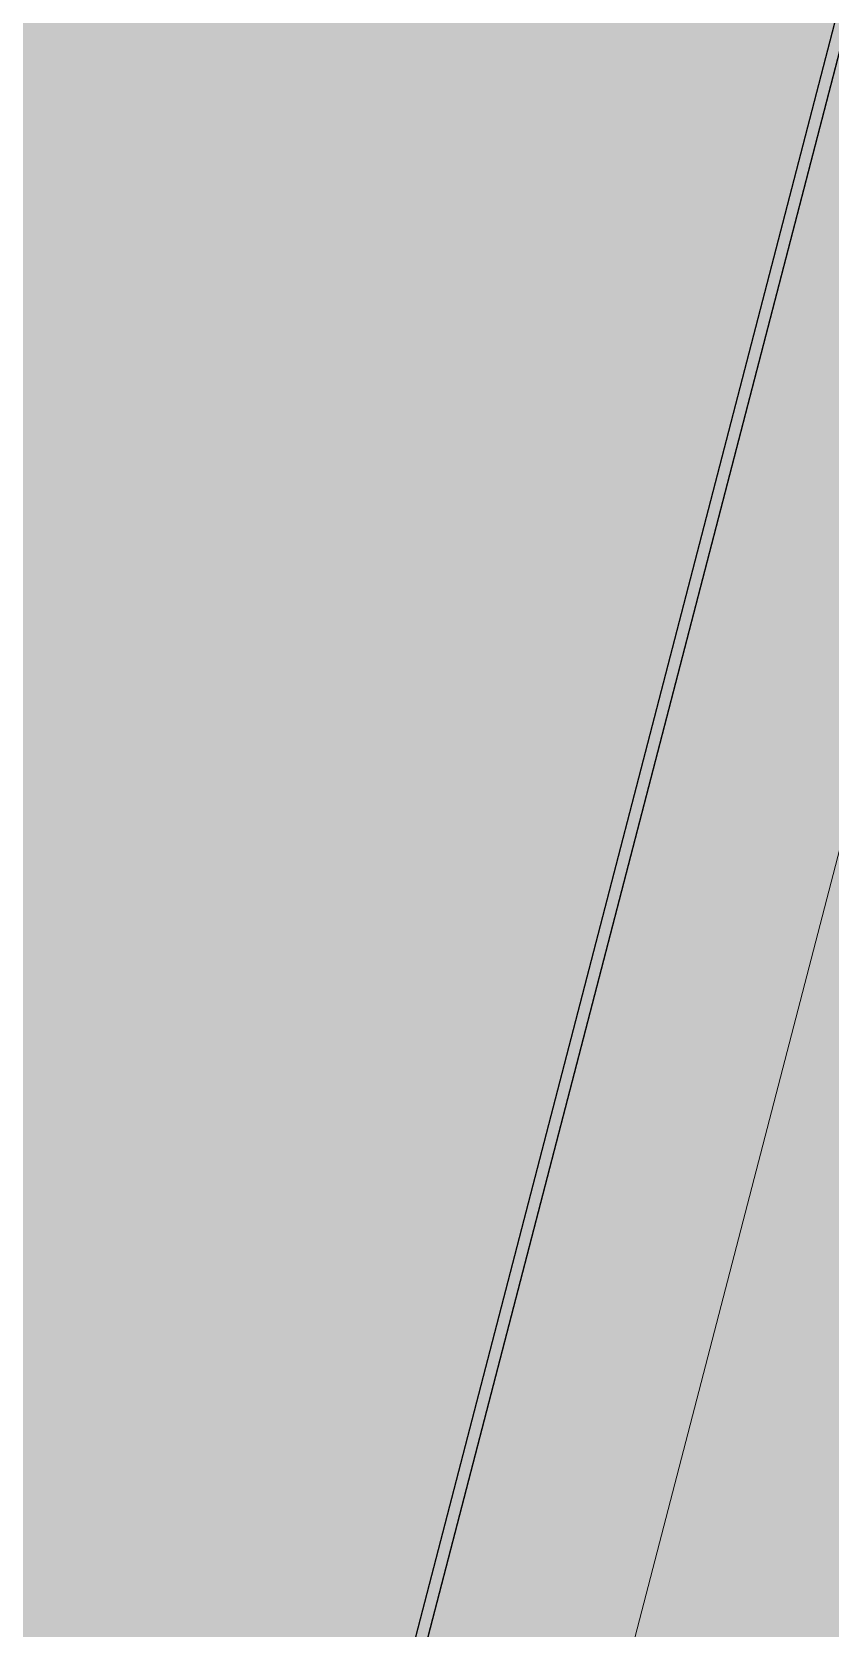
# Model space of a CAD drawing. Header units: millimetres. Extents: x 340454 to 342791, y 6993867 to 6995092.
# Drawn here: x 340764.9731 to 340765.0218, y 6994490.5938 to 6994490.6912 of the extents above; entities that cross this region are included whole.
import ezdxf

# ---------------------------------------------------------------- set-up
doc = ezdxf.new("R2010")
doc.units = ezdxf.units.MM
doc.header["$LTSCALE"] = 10
for name, color, linetype in [('A-MODELAGEM', 7, 'Continuous'), ('Lotes', 7, 'Continuous'), ('TRAMA', 7, 'Continuous'), ('URB-Quadras', 3, 'Continuous')]:
    doc.layers.add(name, color=color, linetype=linetype)

msp = doc.modelspace()

# ---------------------------------------------------------------- hatches: boundary and pattern name
at = {"layer": 'TRAMA'}
h = msp.add_hatch(dxfattribs=at)
h.set_pattern_fill('MUDST', color=253, scale=0.8)
h.set_pattern_definition([(0, (340635.80378, 6994418.6693), (0.4, 0.2), [0.2, -0.2, 0, -0.2, 0, -0.2])])
edge = h.paths.add_edge_path()
edge.add_line((340775.24159, 6994463.54401), (340773.926957, 6994467.451392))
edge.add_line((340773.926957, 6994467.451392), (340773.963474, 6994470.080659))
edge.add_line((340773.963474, 6994470.080659), (340774.876414, 6994473.184654))
edge.add_line((340774.876414, 6994473.184654), (340775.278108, 6994475.850438))
edge.add_line((340775.278108, 6994475.850438), (340772.356701, 6994478.479704))
edge.add_line((340772.356701, 6994478.479704), (340772.111316, 6994478.568793))
edge.add_arc((340767.369569, 6994475.545401), 5.623617, -34.951395, 32.522039, ccw=False)
edge.add_arc((340777.889121, 6994467.081108), 7.900371, 138.4255522, 185.7549854)
edge.add_arc((340763.767433, 6994465.308065), 6.337498, 8.4028933, 8.9032927, ccw=False)
edge.add_arc((340763.712244, 6994465.674824), 6.34934, -132.9134644, 5.0541435, ccw=False)
edge.add_line((340759.389022, 6994461.024675), (340758.653288, 6994458.189724))
edge.add_arc((340759.349866, 6994458.087026), 0.704107, 171.613157, 219.18422)
edge.add_arc((340763.377194, 6994463.712554), 7.60019, 233.0076797, 307.8390124)
edge.add_arc((340770.751698, 6994453.509584), 5.000292, -10.290828, 122.847833, ccw=False)
edge.add_arc((340781.397577, 6994453.004216), 5.739148, 183.8755596, 221.0511416)
edge.add_arc((340774.748025, 6994446.186607), 3.831837, -82.835348, 52.709845, ccw=False)
edge.add_line((340775.225936, 6994442.384689), (340779.315679, 6994440.22213))
edge.add_line((340779.315679, 6994440.22213), (340785.127217, 6994436.453261))
edge.add_line((340785.127217, 6994436.453261), (340786.692232, 6994435.438326))
edge.add_line((340786.692232, 6994435.438326), (340788.189453, 6994434.050658))
edge.add_line((340788.189453, 6994434.050658), (340789.832744, 6994433.594188))
edge.add_line((340789.832744, 6994433.594188), (340792.425493, 6994434.397575))
edge.add_line((340792.425493, 6994434.397575), (340794.835654, 6994432.973389))
edge.add_line((340794.835654, 6994432.973389), (340795.349299, 6994431.340994))
edge.add_line((340795.349299, 6994431.340994), (340796.224658, 6994427.226785))
edge.add_line((340796.224658, 6994427.226785), (340803.306363, 6994425.217001))
edge.add_line((340803.306363, 6994425.217001), (340814.820717, 6994465.86504))
edge.add_arc((340823.002452, 6994471.620362), 10.003226, 142.1474801, 215.1239112, ccw=False)
edge.add_line((340815.103976, 6994477.758652), (340815.439993, 6994514.817982))
edge.add_arc((340798.377964, 6994522.633541), 18.766881, 303.1043973, 335.3890286, ccw=False)
edge.add_line((340808.627801, 6994506.91296), (340808.005708, 6994472.384673))
edge.add_line((340808.005708, 6994472.384673), (340798.512794, 6994433.373199))
edge.add_line((340798.512794, 6994433.373199), (340797.626872, 6994433.818693))
edge.add_line((340797.626872, 6994433.818693), (340792.770033, 6994436.119301))
edge.add_line((340792.770033, 6994436.119301), (340790.944153, 6994439.588472))
edge.add_line((340790.944153, 6994439.588472), (340792.185751, 6994442.546397))
edge.add_line((340792.185751, 6994442.546397), (340790.944153, 6994444.700934))
edge.add_line((340790.944153, 6994444.700934), (340790.286837, 6994446.745919))
edge.add_line((340790.286837, 6994446.745919), (340790.725048, 6994449.995985))
edge.add_line((340790.725048, 6994449.995985), (340789.264344, 6994450.397678))
edge.add_line((340789.264344, 6994450.397678), (340786.196867, 6994450.06902))
edge.add_line((340786.196867, 6994450.06902), (340784.370987, 6994449.667327))
edge.add_line((340784.370987, 6994449.667327), (340784.918751, 6994447.731894))
edge.add_line((340784.918751, 6994447.731894), (340783.786706, 6994445.577357))
edge.add_line((340783.786706, 6994445.577357), (340782.143414, 6994445.321733))
edge.add_line((340782.143414, 6994445.321733), (340778.162997, 6994448.170105))
edge.add_line((340778.162997, 6994448.170105), (340777.870856, 6994452.260075))
edge.add_line((340777.870856, 6994452.260075), (340777.177022, 6994455.254518))
edge.add_line((340777.177022, 6994455.254518), (340776.44667, 6994460.038322))
edge.add_line((340776.44667, 6994460.038322), (340775.24159, 6994463.54401))

# ---------------------------------------------------------------- linework, layer by layer
at = {"lineweight": 20}
msp.add_lwpolyline([(340733.761075, 6994503.500559, -0.020185), (340729.431555, 6994491.636599), (340762.706378, 6994481.717306), (340765.699989, 6994493.252367), (340733.761075, 6994503.500559, -0.020627)], format="xyb", close=True, dxfattribs=at)
at = {"layer": 'A-MODELAGEM', "color": 161, "linetype": 'Continuous', "lineweight": -3}
for points in [[(340765.274152, 6994491.761471), (340764.958355, 6994490.76878), (340765.034394, 6994490.634025)], [(340765.015185, 6994490.640432), (340764.958355, 6994490.76878), (340764.956744, 6994490.763716)], [(340765.034394, 6994490.634025), (340764.958355, 6994490.76878), (340765.015185, 6994490.640432)], [(340765.010713, 6994490.641778), (340764.956744, 6994490.763716), (340764.955073, 6994490.758461)], [(340765.015185, 6994490.640432), (340764.956744, 6994490.763716), (340765.010713, 6994490.641778)], [(340765.006184, 6994490.642929), (340764.955073, 6994490.758461), (340764.953343, 6994490.753024)], [(340765.010713, 6994490.641778), (340764.955073, 6994490.758461), (340765.006184, 6994490.642929)], [(340765.001605, 6994490.643882), (340764.953343, 6994490.753024), (340764.951557, 6994490.747409)], [(340765.006184, 6994490.642929), (340764.953343, 6994490.753024), (340765.001605, 6994490.643882)], [(340764.996982, 6994490.644636), (340764.951557, 6994490.747409), (340764.949717, 6994490.741625)], [(340765.001605, 6994490.643882), (340764.951557, 6994490.747409), (340764.996982, 6994490.644636)], [(340764.99232, 6994490.645189), (340764.949717, 6994490.741625), (340764.947824, 6994490.735676)], [(340764.996982, 6994490.644636), (340764.949717, 6994490.741625), (340764.99232, 6994490.645189)], [(340764.987315, 6994490.646244), (340764.947824, 6994490.735676), (340764.945882, 6994490.729571)], [(340764.99232, 6994490.645189), (340764.947824, 6994490.735676), (340764.987315, 6994490.646244)], [(340764.982056, 6994490.647608), (340764.945882, 6994490.729571), (340764.943892, 6994490.723317)], [(340764.987315, 6994490.646244), (340764.945882, 6994490.729571), (340764.982056, 6994490.647608)], [(340764.976672, 6994490.649006), (340764.943892, 6994490.723317), (340764.941857, 6994490.716919)], [(340764.982056, 6994490.647608), (340764.943892, 6994490.723317), (340764.976672, 6994490.649006)], [(340764.976672, 6994490.649006), (340764.941857, 6994490.716919), (340764.97117, 6994490.650434)], [(340764.973415, 6994490.645341), (340764.97117, 6994490.650434), (340764.968657, 6994490.644853)], [(340764.976672, 6994490.649006), (340764.97117, 6994490.650434), (340764.973415, 6994490.645341)], [(340764.978167, 6994490.645617), (340764.976672, 6994490.649006), (340764.973415, 6994490.645341)], [(340764.982056, 6994490.647608), (340764.976672, 6994490.649006), (340764.978167, 6994490.645617)], [(340764.982907, 6994490.645682), (340764.982056, 6994490.647608), (340764.978167, 6994490.645617)], [(340764.987315, 6994490.646244), (340764.982056, 6994490.647608), (340764.982907, 6994490.645682)], [(340764.987626, 6994490.645538), (340764.987315, 6994490.646244), (340764.982907, 6994490.645682)], [(340764.99232, 6994490.645189), (340764.987315, 6994490.646244), (340764.991, 6994490.645287)], [(340764.991, 6994490.645287), (340764.987315, 6994490.646244), (340764.987626, 6994490.645538)], [(340764.96944, 6994490.641194), (340764.973415, 6994490.645341), (340764.968657, 6994490.644853)], [(340764.974455, 6994490.63881), (340764.973415, 6994490.645341), (340764.96944, 6994490.641194)], [(340764.974455, 6994490.63881), (340764.978167, 6994490.645617), (340764.973415, 6994490.645341)], [(340764.979121, 6994490.636592), (340764.978167, 6994490.645617), (340764.974455, 6994490.63881)], [(340764.979121, 6994490.636592), (340764.982907, 6994490.645682), (340764.978167, 6994490.645617)], [(340764.983495, 6994490.634513), (340764.982907, 6994490.645682), (340764.979121, 6994490.636592)], [(340764.983495, 6994490.634513), (340764.987626, 6994490.645538), (340764.982907, 6994490.645682)], [(340764.987626, 6994490.632549), (340764.987626, 6994490.645538), (340764.983495, 6994490.634513)], [(340764.987626, 6994490.632549), (340764.991, 6994490.645287), (340764.987626, 6994490.645538)], [(340764.987626, 6994490.632549), (340764.992308, 6994490.644948), (340764.991, 6994490.645287)], [(340764.992308, 6994490.644948), (340764.99232, 6994490.645189), (340764.991, 6994490.645287)], [(340764.996982, 6994490.644636), (340764.99232, 6994490.645189), (340764.992308, 6994490.644948)], [(340764.991554, 6994490.630681), (340764.992308, 6994490.644948), (340764.987626, 6994490.632549)], [(340764.991554, 6994490.630681), (340764.996889, 6994490.643759), (340764.992308, 6994490.644948)], [(340764.996889, 6994490.643759), (340764.996982, 6994490.644636), (340764.992308, 6994490.644948)], [(340765.001605, 6994490.643882), (340764.996982, 6994490.644636), (340764.996889, 6994490.643759)], [(340764.978421, 6994490.643217), (340764.973822, 6994490.642786), (340764.98762, 6994490.556164)], [(340764.983023, 6994490.643473), (340764.978421, 6994490.643217), (340764.98762, 6994490.556164)], [(340764.987626, 6994490.643554), (340764.983023, 6994490.643473), (340764.98762, 6994490.556164)], [(340764.992229, 6994490.643463), (340764.987626, 6994490.643554), (340764.98762, 6994490.556164)], [(340764.99683, 6994490.6432), (340764.992229, 6994490.643463), (340764.98762, 6994490.556164)], [(340765.001427, 6994490.642765), (340764.99683, 6994490.6432), (340764.98762, 6994490.556164)], [(340764.995316, 6994490.628893), (340764.996889, 6994490.643759), (340764.991554, 6994490.630681)], [(340764.995316, 6994490.628893), (340765.001399, 6994490.642588), (340764.996889, 6994490.643759)], [(340765.001399, 6994490.642588), (340765.001605, 6994490.643882), (340764.996889, 6994490.643759)], [(340765.006184, 6994490.642929), (340765.001605, 6994490.643882), (340765.001399, 6994490.642588)], [(340764.96923, 6994490.642176), (340764.964646, 6994490.641387), (340764.98762, 6994490.556164)], [(340764.973822, 6994490.642786), (340764.96923, 6994490.642176), (340764.98762, 6994490.556164)], [(340765.00602, 6994490.642159), (340765.001427, 6994490.642765), (340764.98762, 6994490.556164)], [(340765.010606, 6994490.641382), (340765.00602, 6994490.642159), (340764.98762, 6994490.556164)], [(340764.998941, 6994490.62717), (340765.001399, 6994490.642588), (340764.995316, 6994490.628893)], [(340764.998941, 6994490.62717), (340765.005864, 6994490.64143), (340765.001399, 6994490.642588)], [(340765.005864, 6994490.64143), (340765.006184, 6994490.642929), (340765.001399, 6994490.642588)], [(340765.010713, 6994490.641778), (340765.006184, 6994490.642929), (340765.005864, 6994490.64143)], [(340764.964646, 6994490.641387), (340764.960074, 6994490.640414), (340764.98762, 6994490.556164)], [(340764.971385, 6994490.632098), (340764.974455, 6994490.63881), (340764.96944, 6994490.641194)], [(340765.015185, 6994490.640432), (340765.010606, 6994490.641382), (340764.98762, 6994490.556164)], [(340765.002455, 6994490.6255), (340765.005864, 6994490.64143), (340764.998941, 6994490.62717)], [(340765.002455, 6994490.6255), (340765.010308, 6994490.640276), (340765.005864, 6994490.64143)], [(340765.010308, 6994490.640276), (340765.010713, 6994490.641778), (340765.005864, 6994490.64143)], [(340765.014756, 6994490.639122), (340765.010713, 6994490.641778), (340765.010308, 6994490.640276)], [(340765.014756, 6994490.639122), (340765.015185, 6994490.640432), (340765.010713, 6994490.641778)], [(340764.960074, 6994490.640414), (340764.955518, 6994490.639256), (340764.98762, 6994490.556164)], [(340765.965676, 6994490.323422), (340765.015185, 6994490.640432), (340764.98762, 6994490.556164)], [(340765.005882, 6994490.62387), (340765.010308, 6994490.640276), (340765.002455, 6994490.6255)], [(340765.005882, 6994490.62387), (340765.014756, 6994490.639122), (340765.010308, 6994490.640276)], [(340765.034394, 6994490.634025), (340765.015185, 6994490.640432), (340765.014756, 6994490.639122)], [(340764.955518, 6994490.639256), (340764.950983, 6994490.637909), (340764.98762, 6994490.556164)], [(340764.975703, 6994490.630977), (340764.974455, 6994490.63881), (340764.971385, 6994490.632098)], [(340764.975703, 6994490.630977), (340764.979121, 6994490.636592), (340764.974455, 6994490.63881)], [(340765.009245, 6994490.622272), (340765.014756, 6994490.639122), (340765.005882, 6994490.62387)], [(340765.009245, 6994490.622272), (340765.034394, 6994490.634025), (340765.014756, 6994490.639122)], [(340764.950983, 6994490.637909), (340764.946471, 6994490.636369), (340764.98762, 6994490.556164)], [(340764.94199, 6994490.634633), (340764.98762, 6994490.556164), (340764.946471, 6994490.636369)], [(340764.979827, 6994490.629906), (340764.979121, 6994490.636592), (340764.975703, 6994490.630977)], [(340764.979827, 6994490.629906), (340764.983495, 6994490.634513), (340764.979121, 6994490.636592)], [(340764.937545, 6994490.632698), (340764.98762, 6994490.556164), (340764.94199, 6994490.634633)], [(340764.983791, 6994490.628878), (340764.983495, 6994490.634513), (340764.979827, 6994490.629906)], [(340764.983791, 6994490.628878), (340764.987626, 6994490.632549), (340764.983495, 6994490.634513)], [(340764.933142, 6994490.630559), (340764.98762, 6994490.556164), (340764.937545, 6994490.632698)], [(340764.987625, 6994490.627883), (340764.987626, 6994490.632549), (340764.983791, 6994490.628878)], [(340764.987625, 6994490.627883), (340764.991554, 6994490.630681), (340764.987626, 6994490.632549)], [(340764.975703, 6994490.630977), (340764.971385, 6994490.632098), (340764.971883, 6994490.629768)], [(340764.92879, 6994490.628213), (340764.98762, 6994490.556164), (340764.933142, 6994490.630559)], [(340764.976099, 6994490.628495), (340764.975703, 6994490.630977), (340764.971883, 6994490.629768)], [(340764.979827, 6994490.629906), (340764.975703, 6994490.630977), (340764.976099, 6994490.628495)], [(340764.991356, 6994490.626915), (340764.991554, 6994490.630681), (340764.987625, 6994490.627883)], [(340764.995316, 6994490.628893), (340764.991554, 6994490.630681), (340764.991356, 6994490.626915)], [(340764.976099, 6994490.628495), (340764.971883, 6994490.629768), (340764.972199, 6994490.628287)], [(340764.980104, 6994490.627285), (340764.979827, 6994490.629906), (340764.976099, 6994490.628495)], [(340764.983791, 6994490.628878), (340764.979827, 6994490.629906), (340764.980104, 6994490.627285)], [(340764.983936, 6994490.626128), (340764.983791, 6994490.628878), (340764.980104, 6994490.627285)], [(340764.987625, 6994490.627883), (340764.983791, 6994490.628878), (340764.983936, 6994490.626128)], [(340764.995007, 6994490.625967), (340764.995316, 6994490.628893), (340764.991356, 6994490.626915)], [(340764.998941, 6994490.62717), (340764.995316, 6994490.628893), (340764.995007, 6994490.625967)], [(340764.924496, 6994490.625656), (340764.98762, 6994490.556164), (340764.92879, 6994490.628213)], [(340764.976301, 6994490.627223), (340764.976099, 6994490.628495), (340764.972199, 6994490.628287)], [(340764.976301, 6994490.627223), (340764.972199, 6994490.628287), (340764.972701, 6994490.625942)], [(340764.980104, 6994490.627285), (340764.976099, 6994490.628495), (340764.976301, 6994490.627223)], [(340764.987625, 6994490.625013), (340764.987625, 6994490.627883), (340764.983936, 6994490.626128)], [(340764.991356, 6994490.626915), (340764.987625, 6994490.627883), (340764.987625, 6994490.625013)], [(340764.976697, 6994490.624739), (340764.976301, 6994490.627223), (340764.972701, 6994490.625942)], [(340764.980218, 6994490.626206), (340764.980104, 6994490.627285), (340764.976301, 6994490.627223)], [(340764.980218, 6994490.626206), (340764.976301, 6994490.627223), (340764.976697, 6994490.624739)], [(340764.983936, 6994490.626128), (340764.980104, 6994490.627285), (340764.980218, 6994490.626206)], [(340764.991198, 6994490.623934), (340764.991356, 6994490.626915), (340764.987625, 6994490.625013)], [(340764.995007, 6994490.625967), (340764.991356, 6994490.626915), (340764.991198, 6994490.623934)], [(340764.9986, 6994490.625034), (340764.998941, 6994490.62717), (340764.995007, 6994490.625967)], [(340765.002455, 6994490.6255), (340764.998941, 6994490.62717), (340764.9986, 6994490.625034)], [(340764.920269, 6994490.622885), (340764.98762, 6994490.556164), (340764.924496, 6994490.625656)], [(340764.976697, 6994490.624739), (340764.972701, 6994490.625942), (340764.972964, 6994490.624711)], [(340764.980494, 6994490.623596), (340764.980218, 6994490.626206), (340764.976697, 6994490.624739)], [(340764.983983, 6994490.625229), (340764.983936, 6994490.626128), (340764.980218, 6994490.626206)], [(340764.983983, 6994490.625229), (340764.980218, 6994490.626206), (340764.980494, 6994490.623596)], [(340764.987625, 6994490.625013), (340764.983936, 6994490.626128), (340764.983983, 6994490.625229)], [(340764.99468, 6994490.622883), (340764.995007, 6994490.625967), (340764.991198, 6994490.623934)], [(340764.9986, 6994490.625034), (340764.995007, 6994490.625967), (340764.99468, 6994490.622883)], [(340764.973469, 6994490.62235), (340764.972964, 6994490.624711), (340764.969453, 6994490.623554)], [(340764.976862, 6994490.6237), (340764.976697, 6994490.624739), (340764.972964, 6994490.624711)], [(340764.976862, 6994490.6237), (340764.972964, 6994490.624711), (340764.973469, 6994490.62235)], [(340764.980494, 6994490.623596), (340764.976697, 6994490.624739), (340764.976862, 6994490.6237)], [(340764.984127, 6994490.622503), (340764.983983, 6994490.625229), (340764.980494, 6994490.623596)], [(340764.987625, 6994490.624284), (340764.987625, 6994490.625013), (340764.983983, 6994490.625229)], [(340764.987625, 6994490.624284), (340764.983983, 6994490.625229), (340764.984127, 6994490.622503)], [(340764.991198, 6994490.623934), (340764.987625, 6994490.625013), (340764.987625, 6994490.624284)], [(340764.998093, 6994490.621852), (340764.9986, 6994490.625034), (340764.99468, 6994490.622883)], [(340765.002158, 6994490.624111), (340764.9986, 6994490.625034), (340764.998093, 6994490.621852)], [(340765.002158, 6994490.624111), (340765.002455, 6994490.6255), (340764.9986, 6994490.625034)], [(340765.005882, 6994490.62387), (340765.002455, 6994490.6255), (340765.002158, 6994490.624111)], [(340764.977259, 6994490.621213), (340764.976862, 6994490.6237), (340764.973469, 6994490.62235)], [(340764.980585, 6994490.622733), (340764.980494, 6994490.623596), (340764.976862, 6994490.6237)], [(340764.980585, 6994490.622733), (340764.976862, 6994490.6237), (340764.977259, 6994490.621213)], [(340764.987625, 6994490.62145), (340764.987625, 6994490.624284), (340764.984127, 6994490.622503)], [(340764.991168, 6994490.623364), (340764.991198, 6994490.623934), (340764.987625, 6994490.624284)], [(340764.991168, 6994490.623364), (340764.987625, 6994490.624284), (340764.987625, 6994490.62145)], [(340764.99468, 6994490.622883), (340764.991198, 6994490.623934), (340764.991168, 6994490.623364)], [(340765.001457, 6994490.620836), (340765.002158, 6994490.624111), (340764.998093, 6994490.621852)], [(340765.0057, 6994490.623192), (340765.002158, 6994490.624111), (340765.001457, 6994490.620836)], [(340765.0057, 6994490.623192), (340765.005882, 6994490.62387), (340765.002158, 6994490.624111)], [(340765.009245, 6994490.622272), (340765.005882, 6994490.62387), (340765.0057, 6994490.623192)], [(340764.916119, 6994490.619897), (340764.98762, 6994490.556164), (340764.920269, 6994490.622885)], [(340764.973469, 6994490.62235), (340764.969453, 6994490.623554), (340764.969777, 6994490.622352)], [(340764.98086, 6994490.620132), (340764.980585, 6994490.622733), (340764.977259, 6994490.621213)], [(340764.984127, 6994490.622503), (340764.980494, 6994490.623596), (340764.980585, 6994490.622733)], [(340764.984164, 6994490.621805), (340764.984127, 6994490.622503), (340764.980585, 6994490.622733)], [(340764.984164, 6994490.621805), (340764.980585, 6994490.622733), (340764.98086, 6994490.620132)], [(340764.991013, 6994490.62043), (340764.991168, 6994490.623364), (340764.987625, 6994490.62145)], [(340764.994636, 6994490.622464), (340764.991168, 6994490.623364), (340764.991013, 6994490.62043)], [(340764.994636, 6994490.622464), (340764.99468, 6994490.622883), (340764.991168, 6994490.623364)], [(340764.998093, 6994490.621852), (340764.99468, 6994490.622883), (340764.994636, 6994490.622464)], [(340765.004792, 6994490.619829), (340765.0057, 6994490.623192), (340765.001457, 6994490.620836)], [(340765.004792, 6994490.619829), (340765.009245, 6994490.622272), (340765.0057, 6994490.623192)], [(340764.973685, 6994490.621338), (340764.973469, 6994490.62235), (340764.969777, 6994490.622352)], [(340764.973685, 6994490.621338), (340764.969777, 6994490.622352), (340764.970385, 6994490.620099)], [(340764.977259, 6994490.621213), (340764.973469, 6994490.62235), (340764.973685, 6994490.621338)], [(340764.984306, 6994490.619098), (340764.984164, 6994490.621805), (340764.98086, 6994490.620132)], [(340764.987625, 6994490.62145), (340764.984127, 6994490.622503), (340764.984164, 6994490.621805)], [(340764.987625, 6994490.620907), (340764.987625, 6994490.62145), (340764.984164, 6994490.621805)], [(340764.987625, 6994490.620907), (340764.984164, 6994490.621805), (340764.984306, 6994490.619098)], [(340764.994315, 6994490.619437), (340764.994636, 6994490.622464), (340764.991013, 6994490.62043)], [(340764.998049, 6994490.621579), (340764.994636, 6994490.622464), (340764.994315, 6994490.619437)], [(340764.998049, 6994490.621579), (340764.998093, 6994490.621852), (340764.994636, 6994490.622464)], [(340765.001457, 6994490.620836), (340764.998093, 6994490.621852), (340764.998049, 6994490.621579)], [(340764.974194, 6994490.618959), (340764.973685, 6994490.621338), (340764.970385, 6994490.620099)], [(340764.977392, 6994490.620376), (340764.977259, 6994490.621213), (340764.973685, 6994490.621338)], [(340764.977392, 6994490.620376), (340764.973685, 6994490.621338), (340764.974194, 6994490.618959)], [(340764.98086, 6994490.620132), (340764.977259, 6994490.621213), (340764.977392, 6994490.620376)], [(340764.987624, 6994490.618102), (340764.987625, 6994490.620907), (340764.984306, 6994490.619098)], [(340764.990992, 6994490.620033), (340764.987625, 6994490.620907), (340764.987624, 6994490.618102)], [(340764.991013, 6994490.62043), (340764.987625, 6994490.62145), (340764.987625, 6994490.620907)], [(340764.990992, 6994490.620033), (340764.991013, 6994490.62043), (340764.987625, 6994490.620907)], [(340764.997553, 6994490.618462), (340764.998049, 6994490.621579), (340764.994315, 6994490.619437)], [(340765.001429, 6994490.620702), (340764.998049, 6994490.621579), (340764.997553, 6994490.618462)], [(340765.001429, 6994490.620702), (340765.001457, 6994490.620836), (340764.998049, 6994490.621579)], [(340765.004792, 6994490.619829), (340765.001457, 6994490.620836), (340765.001429, 6994490.620702)], [(340764.912057, 6994490.616689), (340764.98762, 6994490.556164), (340764.916119, 6994490.619897)], [(340764.974194, 6994490.618959), (340764.970385, 6994490.620099), (340764.970653, 6994490.619105)], [(340764.977789, 6994490.617883), (340764.977392, 6994490.620376), (340764.974194, 6994490.618959)], [(340764.980931, 6994490.619458), (340764.98086, 6994490.620132), (340764.977392, 6994490.620376)], [(340764.980931, 6994490.619458), (340764.977392, 6994490.620376), (340764.977789, 6994490.617883)], [(340764.984306, 6994490.619098), (340764.98086, 6994490.620132), (340764.980931, 6994490.619458)], [(340764.990839, 6994490.617138), (340764.990992, 6994490.620033), (340764.987624, 6994490.618102)], [(340764.994288, 6994490.619177), (340764.990992, 6994490.620033), (340764.990839, 6994490.617138)], [(340764.994315, 6994490.619437), (340764.991013, 6994490.62043), (340764.990992, 6994490.620033)], [(340764.994288, 6994490.619177), (340764.994315, 6994490.619437), (340764.990992, 6994490.620033)], [(340765.000744, 6994490.617502), (340765.001429, 6994490.620702), (340764.997553, 6994490.618462)], [(340765.004792, 6994490.619829), (340765.001429, 6994490.620702), (340765.000744, 6994490.617502)], [(340764.974369, 6994490.618141), (340764.974194, 6994490.618959), (340764.970653, 6994490.619105)], [(340764.974369, 6994490.618141), (340764.970653, 6994490.619105), (340764.971268, 6994490.616822)], [(340764.977789, 6994490.617883), (340764.974194, 6994490.618959), (340764.974369, 6994490.618141)], [(340764.981206, 6994490.616861), (340764.980931, 6994490.619458), (340764.977789, 6994490.617883)], [(340764.984334, 6994490.618575), (340764.984306, 6994490.619098), (340764.980931, 6994490.619458)], [(340764.984334, 6994490.618575), (340764.980931, 6994490.619458), (340764.981206, 6994490.616861)], [(340764.987624, 6994490.618102), (340764.984306, 6994490.619098), (340764.984334, 6994490.618575)], [(340764.993973, 6994490.616198), (340764.994288, 6994490.619177), (340764.990839, 6994490.617138)], [(340764.997532, 6994490.618335), (340764.994288, 6994490.619177), (340764.993973, 6994490.616198)], [(340764.997553, 6994490.618462), (340764.994315, 6994490.619437), (340764.994288, 6994490.619177)], [(340764.997532, 6994490.618335), (340764.997553, 6994490.618462), (340764.994288, 6994490.619177)], [(340764.974881, 6994490.615743), (340764.974369, 6994490.618141), (340764.971268, 6994490.616822)], [(340764.977894, 6994490.617226), (340764.977789, 6994490.617883), (340764.974369, 6994490.618141)], [(340764.977894, 6994490.617226), (340764.974369, 6994490.618141), (340764.974881, 6994490.615743)], [(340764.981206, 6994490.616861), (340764.977789, 6994490.617883), (340764.977894, 6994490.617226)], [(340764.984476, 6994490.615882), (340764.984334, 6994490.618575), (340764.981206, 6994490.616861)], [(340764.987624, 6994490.617721), (340764.987624, 6994490.618102), (340764.984334, 6994490.618575)], [(340764.987624, 6994490.617721), (340764.984334, 6994490.618575), (340764.984476, 6994490.615882)], [(340764.990839, 6994490.617138), (340764.987624, 6994490.618102), (340764.987624, 6994490.617721)], [(340764.997045, 6994490.615276), (340764.997532, 6994490.618335), (340764.993973, 6994490.616198)], [(340764.997045, 6994490.615276), (340765.000744, 6994490.617502), (340764.997532, 6994490.618335)], [(340765.000744, 6994490.617502), (340764.997553, 6994490.618462), (340764.997532, 6994490.618335)], [(340764.974881, 6994490.615743), (340764.971268, 6994490.616822), (340764.971486, 6994490.616014)], [(340764.978292, 6994490.614725), (340764.977894, 6994490.617226), (340764.974881, 6994490.615743)], [(340764.98126, 6994490.616352), (340764.981206, 6994490.616861), (340764.977894, 6994490.617226)], [(340764.98126, 6994490.616352), (340764.977894, 6994490.617226), (340764.978292, 6994490.614725)], [(340764.984476, 6994490.615882), (340764.981206, 6994490.616861), (340764.98126, 6994490.616352)], [(340764.987624, 6994490.61494), (340764.987624, 6994490.617721), (340764.984476, 6994490.615882)], [(340764.990826, 6994490.61689), (340764.990839, 6994490.617138), (340764.987624, 6994490.617721)], [(340764.990826, 6994490.61689), (340764.987624, 6994490.617721), (340764.987624, 6994490.61494)], [(340764.990675, 6994490.614027), (340764.990826, 6994490.61689), (340764.987624, 6994490.61494)], [(340764.99396, 6994490.616076), (340764.990826, 6994490.61689), (340764.990675, 6994490.614027)], [(340764.993973, 6994490.616198), (340764.990839, 6994490.617138), (340764.990826, 6994490.61689)], [(340764.99396, 6994490.616076), (340764.993973, 6994490.616198), (340764.990826, 6994490.61689)], [(340764.908095, 6994490.613258), (340764.98762, 6994490.556164), (340764.912057, 6994490.616689)], [(340764.97502, 6994490.615097), (340764.974881, 6994490.615743), (340764.971486, 6994490.616014)], [(340764.97502, 6994490.615097), (340764.971486, 6994490.616014), (340764.972109, 6994490.613701)], [(340764.981534, 6994490.613757), (340764.98126, 6994490.616352), (340764.978292, 6994490.614725)], [(340764.984495, 6994490.615513), (340764.984476, 6994490.615882), (340764.98126, 6994490.616352)], [(340764.984495, 6994490.615513), (340764.98126, 6994490.616352), (340764.981534, 6994490.613757)], [(340764.987624, 6994490.61494), (340764.984476, 6994490.615882), (340764.984495, 6994490.615513)], [(340764.993649, 6994490.613137), (340764.99396, 6994490.616076), (340764.990675, 6994490.614027)], [(340764.993649, 6994490.613137), (340764.997045, 6994490.615276), (340764.99396, 6994490.616076)], [(340764.997045, 6994490.615276), (340764.993973, 6994490.616198), (340764.99396, 6994490.616076)], [(340764.975536, 6994490.612679), (340764.97502, 6994490.615097), (340764.972109, 6994490.613701)], [(340764.978292, 6994490.614725), (340764.974881, 6994490.615743), (340764.97502, 6994490.615097)], [(340764.978371, 6994490.614227), (340764.978292, 6994490.614725), (340764.97502, 6994490.615097)], [(340764.978371, 6994490.614227), (340764.97502, 6994490.615097), (340764.975536, 6994490.612679)], [(340764.984636, 6994490.612831), (340764.984495, 6994490.615513), (340764.981534, 6994490.613757)], [(340764.987624, 6994490.614701), (340764.987624, 6994490.61494), (340764.984495, 6994490.615513)], [(340764.987624, 6994490.614701), (340764.984495, 6994490.615513), (340764.984636, 6994490.612831)], [(340764.990675, 6994490.614027), (340764.987624, 6994490.61494), (340764.987624, 6994490.614701)], [(340764.978771, 6994490.611715), (340764.978371, 6994490.614227), (340764.975536, 6994490.612679)], [(340764.981534, 6994490.613757), (340764.978292, 6994490.614725), (340764.978371, 6994490.614227)], [(340764.981572, 6994490.613396), (340764.981534, 6994490.613757), (340764.978371, 6994490.614227)], [(340764.981572, 6994490.613396), (340764.978371, 6994490.614227), (340764.978771, 6994490.611715)], [(340764.987624, 6994490.611939), (340764.987624, 6994490.614701), (340764.984636, 6994490.612831)], [(340764.990669, 6994490.613911), (340764.990675, 6994490.614027), (340764.987624, 6994490.614701)], [(340764.990669, 6994490.613911), (340764.987624, 6994490.614701), (340764.987624, 6994490.611939)], [(340764.990519, 6994490.611074), (340764.990669, 6994490.613911), (340764.987624, 6994490.611939)], [(340764.993649, 6994490.613137), (340764.990669, 6994490.613911), (340764.990519, 6994490.611074)], [(340764.993649, 6994490.613137), (340764.990675, 6994490.614027), (340764.990669, 6994490.613911)], [(340764.904246, 6994490.609603), (340764.98762, 6994490.556164), (340764.908095, 6994490.613258)], [(340764.975536, 6994490.612679), (340764.972109, 6994490.613701), (340764.972283, 6994490.613059)], [(340764.975642, 6994490.612187), (340764.975536, 6994490.612679), (340764.972283, 6994490.613059)], [(340764.975642, 6994490.612187), (340764.972283, 6994490.613059), (340764.972914, 6994490.610715)], [(340764.981846, 6994490.610799), (340764.981572, 6994490.613396), (340764.978771, 6994490.611715)], [(340764.984636, 6994490.612831), (340764.981534, 6994490.613757), (340764.981572, 6994490.613396)], [(340764.984649, 6994490.612598), (340764.984636, 6994490.612831), (340764.981572, 6994490.613396)], [(340764.984649, 6994490.612598), (340764.981572, 6994490.613396), (340764.981846, 6994490.610799)], [(340764.976163, 6994490.609748), (340764.975642, 6994490.612187), (340764.972914, 6994490.610715)], [(340764.978771, 6994490.611715), (340764.975536, 6994490.612679), (340764.975642, 6994490.612187)], [(340764.978828, 6994490.61136), (340764.978771, 6994490.611715), (340764.975642, 6994490.612187)], [(340764.978828, 6994490.61136), (340764.975642, 6994490.612187), (340764.976163, 6994490.609748)], [(340764.984789, 6994490.609922), (340764.984649, 6994490.612598), (340764.981846, 6994490.610799)], [(340764.987624, 6994490.611939), (340764.984636, 6994490.612831), (340764.984649, 6994490.612598)], [(340764.987624, 6994490.611826), (340764.987624, 6994490.611939), (340764.984649, 6994490.612598)], [(340764.987624, 6994490.611826), (340764.984649, 6994490.612598), (340764.984789, 6994490.609922)], [(340764.990519, 6994490.611074), (340764.987624, 6994490.611939), (340764.987624, 6994490.611826)], [(340764.97923, 6994490.608835), (340764.978828, 6994490.61136), (340764.976163, 6994490.609748)], [(340764.981846, 6994490.610799), (340764.978771, 6994490.611715), (340764.978828, 6994490.61136)], [(340764.981871, 6994490.61057), (340764.981846, 6994490.610799), (340764.978828, 6994490.61136)], [(340764.981871, 6994490.61057), (340764.978828, 6994490.61136), (340764.97923, 6994490.608835)], [(340764.987624, 6994490.609077), (340764.987624, 6994490.611826), (340764.984789, 6994490.609922)], [(340764.990519, 6994490.611074), (340764.987624, 6994490.611826), (340764.987624, 6994490.609077)], [(340764.973688, 6994490.607847), (340764.973047, 6994490.610223), (340764.970403, 6994490.608823)], [(340764.976163, 6994490.609748), (340764.972914, 6994490.610715), (340764.973047, 6994490.610223)], [(340764.976239, 6994490.609395), (340764.976163, 6994490.609748), (340764.973047, 6994490.610223)], [(340764.976239, 6994490.609395), (340764.973047, 6994490.610223), (340764.973688, 6994490.607847)], [(340764.982146, 6994490.607968), (340764.981871, 6994490.61057), (340764.97923, 6994490.608835)], [(340764.984789, 6994490.609922), (340764.981846, 6994490.610799), (340764.981871, 6994490.61057)], [(340764.984795, 6994490.609811), (340764.984789, 6994490.609922), (340764.981871, 6994490.61057)], [(340764.984795, 6994490.609811), (340764.981871, 6994490.61057), (340764.982146, 6994490.607968)], [(340764.900522, 6994490.605722), (340764.98762, 6994490.556164), (340764.904246, 6994490.609603)], [(340764.976765, 6994490.606932), (340764.976239, 6994490.609395), (340764.973688, 6994490.607847)], [(340764.97923, 6994490.608835), (340764.976163, 6994490.609748), (340764.976239, 6994490.609395)], [(340764.979266, 6994490.608609), (340764.97923, 6994490.608835), (340764.976239, 6994490.609395)], [(340764.979266, 6994490.608609), (340764.976239, 6994490.609395), (340764.976765, 6994490.606932)], [(340764.984936, 6994490.607138), (340764.984795, 6994490.609811), (340764.982146, 6994490.607968)], [(340764.987624, 6994490.609077), (340764.984789, 6994490.609922), (340764.984795, 6994490.609811)], [(340764.984936, 6994490.607138), (340764.987624, 6994490.609077), (340764.984795, 6994490.609811)], [(340764.973688, 6994490.607847), (340764.970403, 6994490.608823), (340764.970565, 6994490.608328)], [(340764.973783, 6994490.607493), (340764.973688, 6994490.607847), (340764.970565, 6994490.608328)], [(340764.973783, 6994490.607493), (340764.970565, 6994490.608328), (340764.971324, 6994490.606005)], [(340764.979671, 6994490.606069), (340764.979266, 6994490.608609), (340764.976765, 6994490.606932)], [(340764.982146, 6994490.607968), (340764.97923, 6994490.608835), (340764.979266, 6994490.608609)], [(340764.982157, 6994490.607859), (340764.982146, 6994490.607968), (340764.979266, 6994490.608609)], [(340764.982157, 6994490.607859), (340764.979266, 6994490.608609), (340764.979671, 6994490.606069)], [(340764.974433, 6994490.605083), (340764.973783, 6994490.607493), (340764.971324, 6994490.606005)], [(340764.976765, 6994490.606932), (340764.973688, 6994490.607847), (340764.973783, 6994490.607493)], [(340764.976813, 6994490.606707), (340764.976765, 6994490.606932), (340764.973783, 6994490.607493)], [(340764.976813, 6994490.606707), (340764.973783, 6994490.607493), (340764.974433, 6994490.605083)], [(340764.982157, 6994490.607859), (340764.979671, 6994490.606069), (340764.979688, 6994490.605961)], [(340764.982433, 6994490.605248), (340764.982157, 6994490.607859), (340764.979688, 6994490.605961)], [(340764.984936, 6994490.607138), (340764.982146, 6994490.607968), (340764.982157, 6994490.607859)], [(340764.984936, 6994490.607138), (340764.982157, 6994490.607859), (340764.982433, 6994490.605248)], [(340764.977345, 6994490.604218), (340764.976813, 6994490.606707), (340764.974433, 6994490.605083)], [(340764.979671, 6994490.606069), (340764.976765, 6994490.606932), (340764.976813, 6994490.606707)], [(340764.979688, 6994490.605961), (340764.979671, 6994490.606069), (340764.976813, 6994490.606707)], [(340764.979688, 6994490.605961), (340764.976813, 6994490.606707), (340764.977345, 6994490.604218)], [(340764.89694, 6994490.601616), (340764.98762, 6994490.556164), (340764.900522, 6994490.605722)], [(340764.974433, 6994490.605083), (340764.971324, 6994490.606005), (340764.971441, 6994490.605648)], [(340764.974494, 6994490.604856), (340764.974433, 6994490.605083), (340764.971441, 6994490.605648)], [(340764.974494, 6994490.604856), (340764.971441, 6994490.605648), (340764.972215, 6994490.603281)], [(340764.979688, 6994490.605961), (340764.977345, 6994490.604218), (340764.977369, 6994490.60411)], [(340764.980096, 6994490.603402), (340764.979688, 6994490.605961), (340764.977369, 6994490.60411)], [(340764.980096, 6994490.603402), (340764.982433, 6994490.605248), (340764.979688, 6994490.605961)], [(340764.975153, 6994490.60241), (340764.974494, 6994490.604856), (340764.972215, 6994490.603281)], [(340764.977345, 6994490.604218), (340764.974433, 6994490.605083), (340764.974494, 6994490.604856)], [(340764.977345, 6994490.604218), (340764.974494, 6994490.604856), (340764.975153, 6994490.60241)], [(340764.977369, 6994490.60411), (340764.977345, 6994490.604218), (340764.975153, 6994490.60241)], [(340764.975153, 6994490.60241), (340764.972215, 6994490.603281), (340764.97229, 6994490.603051)], [(340764.977369, 6994490.60411), (340764.975153, 6994490.60241), (340764.975183, 6994490.6023)], [(340764.977907, 6994490.601593), (340764.977369, 6994490.60411), (340764.975183, 6994490.6023)], [(340764.980096, 6994490.603402), (340764.977369, 6994490.60411), (340764.977907, 6994490.601593)], [(340764.975153, 6994490.60241), (340764.97229, 6994490.603051), (340764.973079, 6994490.600639)], [(340764.975183, 6994490.6023), (340764.975153, 6994490.60241), (340764.973079, 6994490.600639)], [(340764.975183, 6994490.6023), (340764.973079, 6994490.600639), (340764.973116, 6994490.600527)], [(340764.975852, 6994490.599817), (340764.975183, 6994490.6023), (340764.973116, 6994490.600527)], [(340764.977907, 6994490.601593), (340764.975183, 6994490.6023), (340764.975852, 6994490.599817)], [(340764.893513, 6994490.597285), (340764.98762, 6994490.556164), (340764.89694, 6994490.601616)], [(340764.973116, 6994490.600527), (340764.973079, 6994490.600639), (340764.97111, 6994490.5989)], [(340764.973116, 6994490.600527), (340764.97111, 6994490.5989), (340764.971154, 6994490.598785)], [(340764.97392, 6994490.598068), (340764.973116, 6994490.600527), (340764.971154, 6994490.598785)], [(340764.97392, 6994490.598068), (340764.975852, 6994490.599817), (340764.973116, 6994490.600527)], [(340764.972098, 6994490.596342), (340764.97392, 6994490.598068), (340764.971154, 6994490.598785)], [(340764.890259, 6994490.592731), (340764.98762, 6994490.556164), (340764.893513, 6994490.597285)]]:
    msp.add_solid(points, dxfattribs=at)
at = {"layer": 'A-MODELAGEM', "color": 11, "linetype": 'Continuous', "lineweight": -3}
for points in [[(340764.968657, 6994490.644853), (340764.973822, 6994490.642786), (340764.973415, 6994490.645341)], [(340764.973415, 6994490.645341), (340764.978421, 6994490.643217), (340764.978167, 6994490.645617)], [(340764.973415, 6994490.645341), (340764.973822, 6994490.642786), (340764.978421, 6994490.643217)], [(340764.978167, 6994490.645617), (340764.983023, 6994490.643473), (340764.982907, 6994490.645682)], [(340764.978167, 6994490.645617), (340764.978421, 6994490.643217), (340764.983023, 6994490.643473)], [(340764.982907, 6994490.645682), (340764.983023, 6994490.643473), (340764.987626, 6994490.643554)], [(340764.982907, 6994490.645682), (340764.987626, 6994490.643554), (340764.987626, 6994490.645538)], [(340764.987626, 6994490.645538), (340764.987626, 6994490.643554), (340764.992229, 6994490.643463)], [(340764.987626, 6994490.645538), (340764.992229, 6994490.643463), (340764.99232, 6994490.645189)], [(340764.99232, 6994490.645189), (340764.992229, 6994490.643463), (340764.99683, 6994490.6432)], [(340764.99232, 6994490.645189), (340764.99683, 6994490.6432), (340764.996982, 6994490.644636)], [(340764.968657, 6994490.644853), (340764.96923, 6994490.642176), (340764.973822, 6994490.642786)], [(340764.996982, 6994490.644636), (340764.99683, 6994490.6432), (340765.001427, 6994490.642765)], [(340764.996982, 6994490.644636), (340765.001427, 6994490.642765), (340765.001605, 6994490.643882)], [(340765.001605, 6994490.643882), (340765.001427, 6994490.642765), (340765.00602, 6994490.642159)], [(340765.001605, 6994490.643882), (340765.00602, 6994490.642159), (340765.006184, 6994490.642929)], [(340765.006184, 6994490.642929), (340765.00602, 6994490.642159), (340765.010606, 6994490.641382)], [(340765.006184, 6994490.642929), (340765.010606, 6994490.641382), (340765.010713, 6994490.641778)], [(340765.010713, 6994490.641778), (340765.010606, 6994490.641382), (340765.015185, 6994490.640432)]]:
    msp.add_solid(points, dxfattribs=at)
at = {"layer": 'Lotes', "color": 253}
msp.add_line((340765.67266, 6994493.198697), (340762.708122, 6994481.775664), dxfattribs=at)
at = {"layer": 'Lotes'}
msp.add_lwpolyline([(340814.82969, 6994465.896712, -0.329637), (340815.11295, 6994477.790324), (340815.627565, 6994534.547269), (340837.691853, 6994554.893429, -0.019549), (340816.088123, 6994580.139579, -0.011155), (340804.453553, 6994595.590279), (340780.236663, 6994577.232246), (340785.597147, 6994569.969349), (340782.252006, 6994557.079765), (340779.008393, 6994544.581388), (340775.433353, 6994530.805952), (340771.773991, 6994516.705602), (340768.94768, 6994505.815187), (340765.681633, 6994493.230369), (340762.688016, 6994481.695287), (340758.988113, 6994467.438723), (340754.789231, 6994451.259481), (340715.382214, 6994462.082286, -0.041301), (340714.863812, 6994460.516105), (340710.749076, 6994451.519121), (340803.313664, 6994425.249344), (340814.82969, 6994465.896712, -0.329637)], format="xyb", close=True, dxfattribs=at)
at = {"layer": 'Lotes', "color": 251, "true_color": 0x636466}
msp.add_lwpolyline([(340766.892191, 6994489.933159), (340765.001426, 6994490.560643, 0.222258), (340765.813769, 6994491.327551, -0.376615), (340794.345181, 6994505.878228, 0.336721), (340813.474391, 6994514.268046), (340813.545023, 6994533.489168, -0.694848), (340781.996464, 6994554.546172), (340782.460727, 6994557.835279), (340785.610993, 6994569.973967), (340787.772585, 6994570.390041), (340784.187927, 6994556.577544, 0.789558), (340814.27851, 6994536.01986), (340815.630993, 6994534.546493), (340815.449018, 6994514.849835, -0.358674), (340793.994063, 6994504.419902, 0.387877)], format="xyb", close=True, dxfattribs=at)
at = {"layer": 'Lotes', "color": 253}
msp.add_arc((340763.943928, 6994492.467974), 2.199288, 298.090198, 327.789911, dxfattribs=at)
at = {"layer": 'URB-Quadras', "color": 252, "lineweight": 0}
msp.add_lwpolyline([(340837.691853, 6994554.893428, -0.019549), (340816.088123, 6994580.139579, -0.011155), (340804.453553, 6994595.590279), (340780.236663, 6994577.232246), (340785.597147, 6994569.969349), (340782.252006, 6994557.079765), (340779.008393, 6994544.581388), (340775.433353, 6994530.805952), (340771.773991, 6994516.705602), (340768.94768, 6994505.815187), (340765.681633, 6994493.230368), (340762.688016, 6994481.695287), (340758.988113, 6994467.438722), (340754.789231, 6994451.259481), (340715.382214, 6994462.082285, -0.041301), (340714.863812, 6994460.516104), (340709.065912, 6994447.838836), (340802.223317, 6994421.400819), (340814.814684, 6994465.843745, -0.327026), (340815.112949, 6994477.790324), (340815.627564, 6994534.547269), (340837.691853, 6994554.893428, -0.019145)], format="xyb", close=True, dxfattribs=at)

doc.saveas('drawing.dxf')
